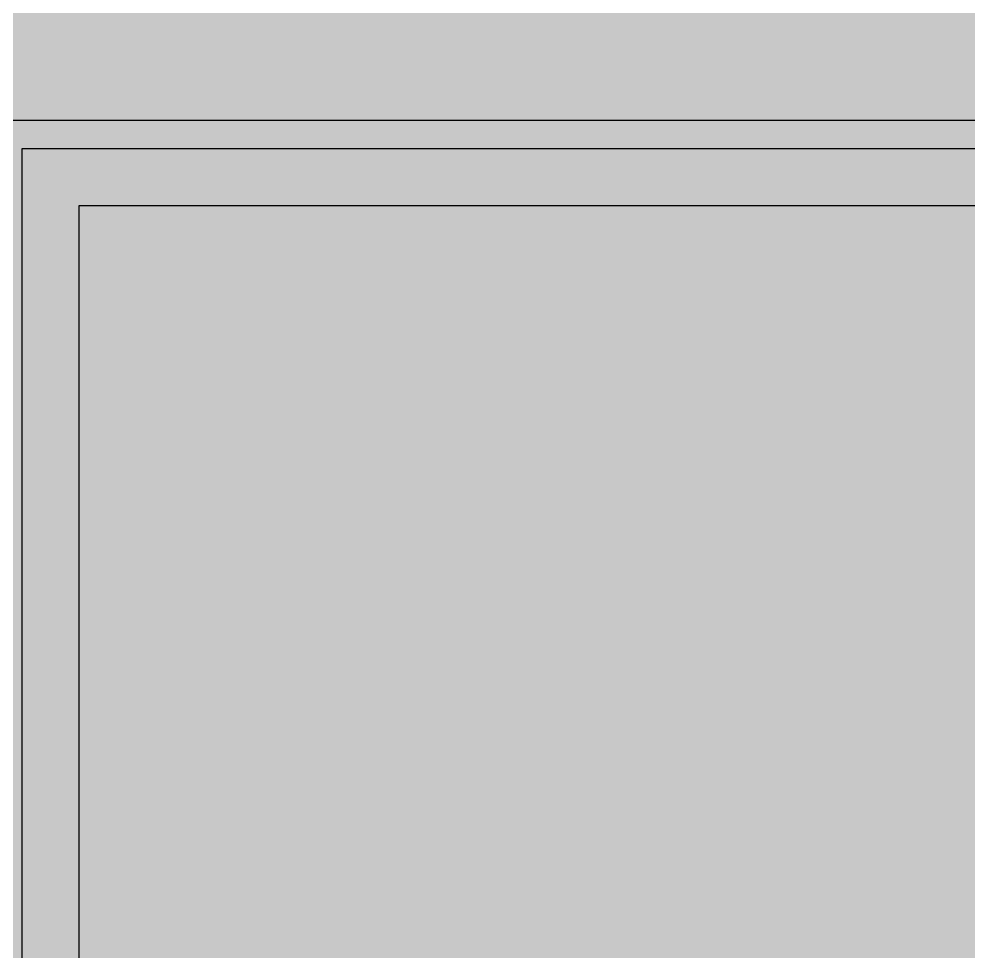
# Model space of a CAD drawing. Header units: millimetres. Extents: x -419 to 20046, y -14642 to 2638.
# Drawn here: x 9807.38 to 9851.25, y -661.04 to -617.96 of the extents above; entities that cross this region are included whole.
import ezdxf

# ---------------------------------------------------------------- set-up
doc = ezdxf.new("R2010")
doc.units = ezdxf.units.MM
doc.layers.add('PDF6_A$$$WALL$$$EXTERIOR.3D', color=7, linetype='Continuous', true_color=0x757575)

msp = doc.modelspace()

# ---------------------------------------------------------------- hatches: boundary and pattern name
at = {"layer": 'PDF6_A$$$WALL$$$EXTERIOR.3D', "true_color": 0xffffff, "transparency": 33554559}
for points in [[(9656.675, -701.325), (9768.511, -701.325), (9769.562, -696.076), (9765.888, -696.076), (9765.888, -670.879), (9765.991, -670.63), (9686.379, -670.63), (9686.379, -622.63), (9766.379, -622.63), (9766.379, -670.061), (9766.936, -669.829), (9790.603, -669.829), (9792.647, -658.236), (9798.85, -659.329), (9806.223, -659.329), (9806.223, -622.63), (9886.223, -622.63), (9886.223, -669.325), (9888.675, -669.325), (9888.675, -620.45), (9920.675, -620.45), (9920.675, -622.63), (9926.009, -622.63), (9926.009, -593.8), (9930.786, -593.8), (9930.786, -621.035), (9932.885, -621.035), (9942.102, -608.437), (9942.102, -593.074), (9956.802, -593.074), (9956.802, -608.437), (9966.019, -621.035), (9968.118, -621.035), (9968.118, -593.8), (10022.009, -593.8), (10022.009, -623.134), (10000.115, -623.134), (10000.115, -654.63), (10000.539, -654.63), (10000.539, -654.368), (10022.009, -654.368), (10022.009, -654.63), (10022.009, -701.325), (10022.019, -701.325), (10022.019, -592.525), (9656.675, -592.525)], [(9806.223, -622.63), (9806.223, -625.255), (9807.536, -625.255), (9807.536, -623.943), (9884.91, -623.943), (9884.91, -625.255), (9886.223, -625.255), (9886.223, -622.63)], [(9807.536, -626.568), (9810.159, -626.568), (9882.285, -626.568), (9884.91, -626.568), (9884.91, -623.943), (9807.536, -623.943)], [(9807.536, -625.255), (9806.223, -625.255), (9806.223, -659.329), (9806.724, -659.329), (9806.724, -668.004), (9807.536, -668.004)], [(9882.285, -626.568), (9810.159, -626.568), (9810.159, -666.694), (9828.217, -666.694), (9827.895, -665.409), (9827.524, -664.243), (9827.192, -663.313), (9826.958, -662.62), (9826.872, -662.164), (9826.927, -661.955), (9827.114, -662.003), (9827.172, -662.028), (9827.348, -662.113), (9827.643, -662.252), (9828.018, -662.459), (9828.442, -662.746), (9828.711, -662.963), (9829.006, -663.207), (9829.394, -663.565), (9829.83, -664.112), (9829.999, -664.321), (9829.999, -664.321), (9830.556, -665.271), (9831.057, -666.493), (9831.107, -666.694), (9860.336, -666.694), (9860.371, -666.604), (9860.832, -665.371), (9861.223, -664.409), (9861.591, -663.683), (9861.994, -663.141), (9862.488, -662.731), (9863.113, -662.428), (9863.906, -662.212), (9864.884, -662.071), (9866.063, -661.985), (9867.341, -661.955), (9868.621, -661.985), (9869.8, -662.071), (9870.777, -662.212), (9871.571, -662.428), (9872.196, -662.731), (9872.69, -663.141), (9873.093, -663.683), (9873.458, -664.409), (9873.849, -665.371), (9874.313, -666.604), (9874.345, -666.694), (9882.285, -666.694)]]:
    msp.add_hatch(color=7, dxfattribs=at).paths.add_polyline_path(points)

# ---------------------------------------------------------------- linework, layer by layer
at = {"layer": 'PDF6_A$$$WALL$$$EXTERIOR.3D', "color": 9, "lineweight": 25, "true_color": 0xc8c8c8}
for points in [[(9806.223, -659.329), (9806.223, -622.63), (9886.223, -622.63), (9886.223, -669.325)], [(9828.638, -669.317), (9807.536, -669.317), (9807.536, -668.004), (9807.536, -625.255), (9807.536, -623.943), (9884.91, -623.943), (9884.91, -625.255), (9884.91, -668.004), (9884.91, -669.317), (9875.348, -669.317)], [(9828.217, -666.694), (9810.159, -666.694), (9810.159, -626.568), (9882.285, -626.568), (9882.285, -666.694), (9874.345, -666.694)]]:
    msp.add_lwpolyline(points, dxfattribs=at)
at = {"layer": 'PDF6_A$$$WALL$$$EXTERIOR.3D', "color": 7, "lineweight": 0, "true_color": 0xffffff, "transparency": 33554559}
msp.add_solid([(9810.159, -626.568), (9807.536, -626.568), (9810.159, -666.694), (9807.536, -666.694)], dxfattribs=at)

doc.saveas('drawing.dxf')
